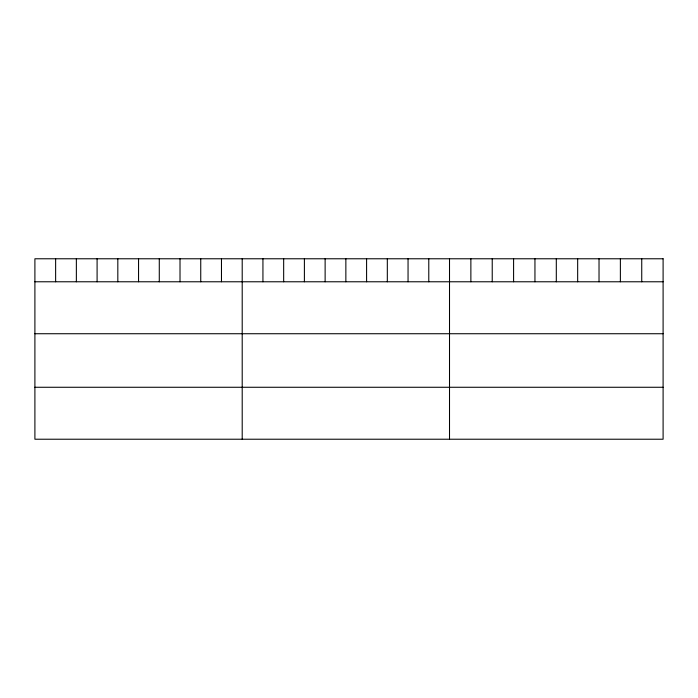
<?xml version="1.0" encoding="UTF-8"?>
<svg xmlns="http://www.w3.org/2000/svg" width="698" height="698" viewBox="0 0 698 698"><rect width="100%" height="100%" fill="white"/><g stroke="black" fill="none" stroke-linecap="round" stroke-linejoin="round"><path stroke-width="1.05" d="M34.9 281.774L663.1 281.774M34.9 333.731L663.1 333.731M34.9 387.268L663.1 387.268M641.741 258.775L641.741 281.774M620.382 258.775L620.382 281.774M599.024 258.775L599.024 281.774M577.665 258.775L577.665 281.774M556.306 258.775L556.306 281.774M534.947 258.775L534.947 281.774M513.588 258.775L513.588 281.774M492.23 258.775L492.23 281.774M470.871 258.775L470.871 281.774M449.512 258.775L449.512 439.225M428.781 258.775L428.781 281.774M408.051 258.775L408.051 281.774M387.32 258.775L387.32 281.774M366.59 258.775L366.59 281.774M345.859 258.775L345.859 281.774M325.128 258.775L325.128 281.774M304.398 258.775L304.398 281.774M283.667 258.775L283.667 281.774M262.937 258.775L262.937 281.774M242.206 258.775L242.206 439.225M221.475 258.775L221.475 281.774M200.745 258.775L200.745 281.774M180.014 258.775L180.014 281.774M159.284 258.775L159.284 281.774M138.553 258.775L138.553 281.774M117.822 258.775L117.822 281.774M97.092 258.775L97.092 281.774M76.361 258.775L76.361 281.774M55.631 258.775L55.631 281.774M663.1 258.775L34.9 258.775L34.9 439.225L663.1 439.225L663.1 258.775"/></g></svg>
